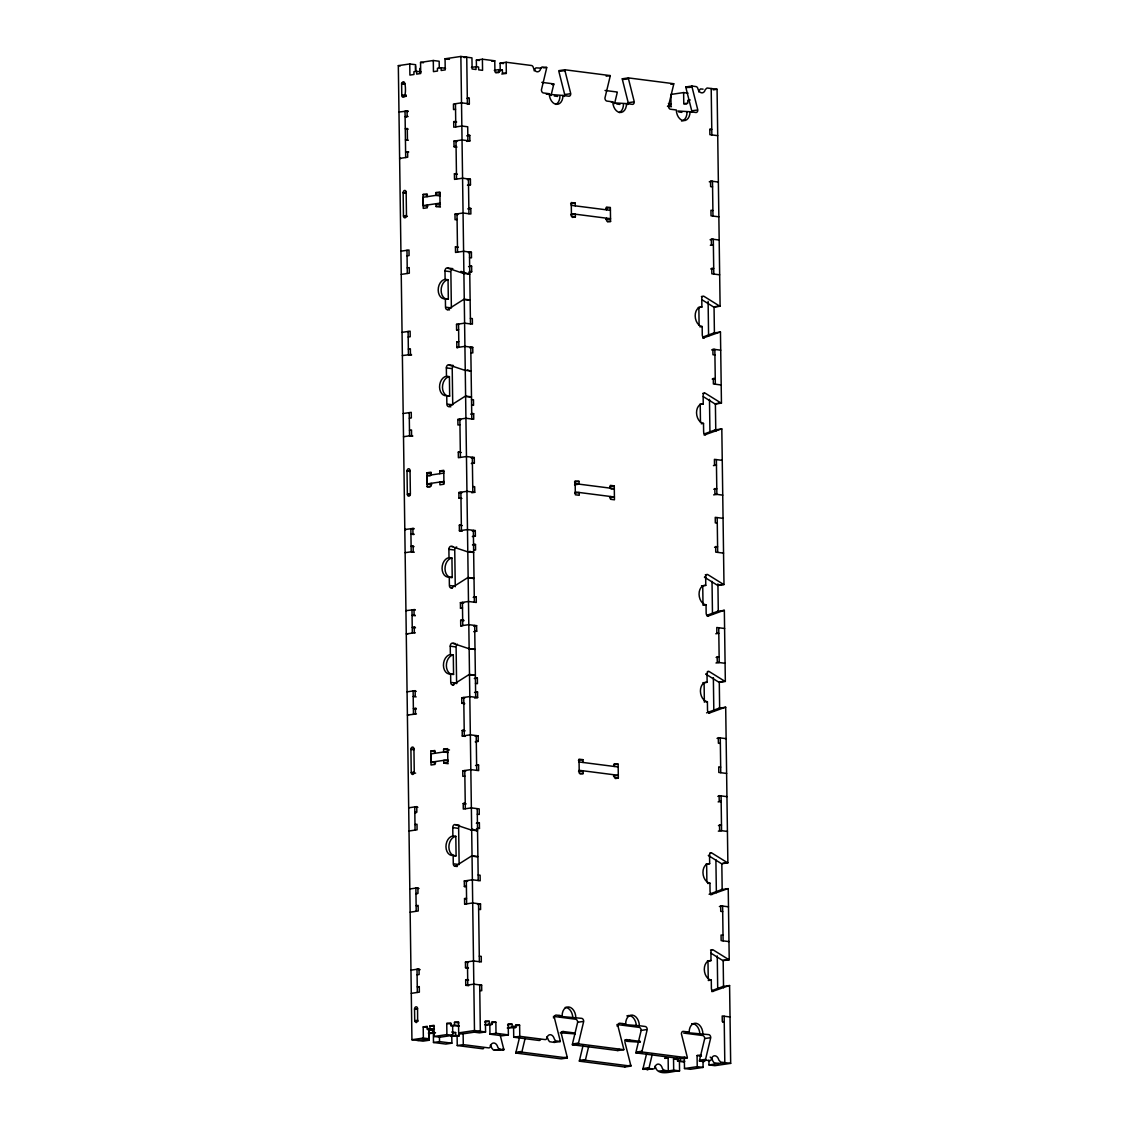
<?xml version="1.0" encoding="UTF-8"?>
<svg xmlns="http://www.w3.org/2000/svg" width="1129" height="1129" viewBox="0 0 1129 1129"><rect width="100%" height="100%" fill="white"/><g stroke="black" fill="none" stroke-linecap="round" stroke-linejoin="round"><path stroke-width="1.5" d="M401.614 83.405C405.89 76.377 406.017 93.34 404.803 94.907A2.103 1.496 -82.7 0 1 403.321 97.207A2.103 1.496 -82.7 0 1 401.783 95.344L401.614 83.405L404.549 83.786M417.631 1021.308L417.561 1008.691A2.103 1.496 -82.7 0 0 416.022 1006.828A2.103 1.496 -82.7 0 0 414.541 1009.128L414.738 1021.406L416.234 1022.592L417.631 1021.308L414.71 1021.068M551.051 95.513L553.647 84.675A2.808 1.933 81.6 0 0 553.718 83.885L541.807 82.361M614.571 103.656L617.168 92.804A2.808 1.933 81.6 0 0 617.238 92.028L605.031 90.461M691.456 112.321A2.808 1.933 81.6 0 0 691.752 110.84L685.924 87.737A2.822 1.948 81.6 0 1 685.839 86.933L691.894 86.044A2.822 1.948 81.6 0 0 691.978 86.848L697.807 109.95A2.808 1.933 81.6 0 1 695.887 112.491L690.017 111.729A9.836 6.774 81.6 0 1 683.313 120.605A9.836 6.774 81.6 0 1 676.327 109.979L670.457 109.231A2.808 1.933 81.6 0 1 668.467 106.197L673.66 84.506A2.808 1.933 81.6 0 0 673.731 83.715L628.359 77.901L622.305 78.79A2.822 1.948 81.6 0 0 622.404 79.609L628.218 102.711A2.808 1.933 81.6 0 1 627.682 104.602M575.183 1033.049L563.315 1031.525A2.808 1.933 81.6 0 0 561.409 1034.065L567.224 1057.167A2.808 1.933 81.6 0 1 567.322 1057.972L561.268 1058.861L515.897 1053.047A2.822 1.948 81.6 0 1 515.967 1052.256L519.495 1037.537M525.168 1038.2L522.021 1051.367A2.822 1.948 81.6 0 0 521.951 1052.157L515.897 1053.047M553.408 1016.382L575.649 1019.233A2.808 1.933 81.6 0 1 577.653 1022.267L572.459 1043.958A2.822 1.948 81.6 0 0 572.389 1044.748L617.761 1050.563L623.801 1049.674A2.808 1.933 81.6 0 0 623.716 1048.855L617.888 1025.753A2.808 1.933 81.6 0 1 619.807 1023.227L625.678 1023.975A9.836 6.774 81.6 0 1 632.381 1015.112A9.836 6.774 81.6 0 1 639.367 1025.739L645.238 1026.487A2.808 1.933 81.6 0 1 647.227 1029.521L642.034 1051.212A2.822 1.948 81.6 0 0 641.964 1051.988L635.909 1052.877A2.822 1.948 81.6 0 1 635.98 1052.101L641.173 1030.41A2.808 1.933 81.6 0 0 639.183 1027.376L616.942 1024.525M572.389 1044.748L578.429 1043.859A2.822 1.948 81.6 0 1 578.5 1043.069L583.707 1021.378A2.808 1.933 81.6 0 0 581.703 1018.344L559.123 1016.283A9.836 6.774 81.6 0 1 559.137 1015.408M640.411 1041.404L626.849 1039.668A2.808 1.933 81.6 0 0 624.93 1042.194L630.758 1065.296A2.808 1.933 81.6 0 1 630.843 1066.115L624.789 1067.004L579.417 1061.189A2.822 1.948 81.6 0 1 579.487 1060.399L583.058 1045.482M588.788 1045.948L585.542 1059.51A2.822 1.948 81.6 0 0 585.471 1060.3L579.417 1061.189M652.125 1069.107L642.951 1069.318A2.822 1.948 81.6 0 1 643.022 1068.542L646.55 1053.823M652.223 1054.486L649.076 1067.653A2.822 1.948 81.6 0 0 649.006 1068.429L642.951 1069.318M683.638 1033.063L702.704 1035.519A2.808 1.933 81.6 0 1 704.708 1038.553L699.514 1060.23A2.822 1.948 81.6 0 0 699.444 1061.02L703.565 1061.556A2.808 1.933 81.6 0 0 705.117 1060.625M699.444 1061.02L705.484 1060.131A2.822 1.948 81.6 0 1 705.554 1059.341L710.762 1037.65A2.808 1.933 81.6 0 0 708.758 1034.63L686.178 1032.555A9.836 6.774 81.6 0 1 686.192 1031.694M461.013 271.383L469.184 274.107A2.808 2.004 -82.7 0 0 469.763 274.149L463.327 273.359L446.971 267.912A2.808 2.004 -82.7 0 0 444.995 270.988L445.108 279.343A9.836 7.014 -82.7 0 0 438.193 290.111A9.836 7.014 -82.7 0 0 445.39 298.818L445.503 307.173A2.808 2.004 -82.7 0 0 447.564 309.656L463.68 299.425A2.822 2.018 -82.7 0 1 464.259 299.227L470.13 299.975A2.822 2.018 -82.7 0 0 469.551 300.187L464.668 299.552M467.279 369.917L470.539 371.018A2.808 2.004 -82.7 0 0 471.118 371.046L464.668 370.256L448.326 364.808A2.808 2.004 -82.7 0 0 446.35 367.885L446.463 376.239A9.836 7.014 -82.7 0 0 439.548 387.021A9.836 7.014 -82.7 0 0 446.745 395.714L446.858 404.069A2.808 2.004 -82.7 0 0 448.919 406.553L465.035 396.335A2.822 2.018 -82.7 0 1 465.614 396.124L471.485 396.886A2.822 2.018 -82.7 0 0 470.906 397.083L469.932 396.956M472.091 552.293L467.208 551.672L450.866 546.224A2.808 2.004 -82.7 0 0 448.89 549.301L449.003 557.641A9.836 7.014 -82.7 0 0 442.074 568.423A9.836 7.014 -82.7 0 0 449.271 577.131L449.384 585.471A2.808 2.004 -82.7 0 0 451.445 587.969L467.575 577.738A2.822 2.004 -82.7 0 1 468.14 577.54L474.011 578.288A2.822 2.004 -82.7 0 0 473.432 578.485L468.549 577.865M473.446 649.203L468.563 648.568L452.221 643.121A2.808 2.004 -82.7 0 0 450.231 646.197L450.358 654.552A9.836 7.014 -82.7 0 0 443.429 665.334A9.836 7.014 -82.7 0 0 450.626 674.027L450.739 682.382A2.808 2.004 -82.7 0 0 452.8 684.866L468.93 674.648A2.822 2.004 -82.7 0 1 469.495 674.436L475.365 675.198A2.822 2.004 -82.7 0 0 474.787 675.396L469.904 674.761M472.063 829.095L476.96 830.732A2.822 2.004 -82.7 0 0 477.539 830.761L471.089 829.984L454.747 824.523A2.808 2.004 -82.7 0 0 452.771 827.613L452.884 835.954A9.836 7.014 -82.7 0 0 445.955 846.736A9.836 7.014 -82.7 0 0 453.152 855.443L453.279 863.784A2.808 2.004 -82.7 0 0 455.326 866.282L471.456 856.05A2.808 2.004 -82.7 0 1 472.035 855.853L477.906 856.601A2.808 2.004 -82.7 0 0 477.327 856.798L472.43 856.177M702.901 337.063L713.853 332.984L720.457 332.053L721.445 403.109L715.405 403.999A2.822 1.948 81.6 0 1 714.84 403.815L703.311 396.646M702.76 338.135L719.907 332.095A2.808 1.933 81.6 0 1 720.457 332.053M704.256 433.959L715.207 429.881L721.812 428.949L723.985 584.526L717.931 585.415A2.822 1.948 81.6 0 1 717.367 585.231L704.411 577.159M704.115 435.046L721.248 428.992A2.808 1.933 81.6 0 1 721.812 428.949M706.796 615.376L717.734 611.297L724.338 610.366L725.34 681.422L719.286 682.311A2.822 1.948 81.6 0 1 718.721 682.128L705.752 674.069M707.403 616.335L723.788 610.408A2.808 1.933 81.6 0 1 724.338 610.366M706.585 712.851L719.088 708.193L725.693 707.262L727.866 862.838L721.812 863.727A2.822 1.948 81.6 0 1 721.262 863.53L708.292 855.472M708.758 713.246L725.143 707.304A2.808 1.933 81.6 0 1 725.693 707.262M709.111 894.267L721.614 889.61L728.233 888.664L729.221 959.735L723.167 960.624A2.822 1.948 81.6 0 1 722.616 960.44L711.087 953.271M710.536 894.761L727.669 888.721A2.808 1.933 81.6 0 1 728.233 888.664M712.032 990.585L722.969 986.506L729.588 985.575L730.675 1063.363L714.869 1065.677L708.998 1064.929L708.927 1060.159M711.891 991.657L729.024 985.617A2.808 1.933 81.6 0 1 729.588 985.575M429.443 1033.642L435.498 1032.753L432.859 1032.414L432.816 1029.634L428.907 1029.126L429.062 1040.261L423.008 1041.15L411.93 1039.724L398.325 65.637L409.756 63.958L415.627 64.706L415.712 71.071M409.756 63.958L409.912 75.093L413.948 74.5L413.92 71.72L416.629 71.325L416.672 74.105L420.708 73.512L420.552 62.377L433.296 60.5L439.167 61.248L439.252 67.613M433.296 60.5L433.451 71.635L437.487 71.042L437.445 68.262L441.143 67.712L441.185 70.492L445.221 69.899L445.066 58.779L460.872 56.45L471.95 57.875L472.105 68.996L476.015 69.504L475.986 66.724L471.442 67.387M464.16 57.579L466.743 57.198L467.392 103.586M476.452 66.456L476.353 60.105L482.408 59.216L494.77 60.797L494.925 71.931L498.835 72.425L498.792 69.645L494.262 70.308M491.75 61.234L494.77 60.797M500.232 71.099L500.119 63.139L506.173 62.25L531.491 65.496A2.808 1.933 81.6 0 1 533.071 66.823L533.932 69.123A5.617 3.867 81.6 0 0 537.686 71.79A5.617 3.867 81.6 0 0 540.735 68.53L541.976 66.964L546.676 67.444A2.808 1.933 81.6 0 1 546.605 68.234L541.412 89.925A2.808 1.933 81.6 0 0 543.402 92.959L549.273 93.707A9.836 6.774 81.6 0 0 556.258 104.32A9.836 6.774 81.6 0 0 562.962 95.457L568.833 96.205A2.808 1.933 81.6 0 0 570.752 93.679L564.923 70.577A2.822 1.948 81.6 0 1 564.839 69.772L558.784 70.661A2.822 1.948 81.6 0 0 558.869 71.466L564.698 94.568A2.808 1.933 81.6 0 1 564.147 96.459M404.648 83.306L401.614 83.744L404.549 84.125M499.357 70.548L502.377 70.097L502.419 72.891L506.328 73.385L506.173 62.25M495.814 72.877L498.835 72.425M501.798 74.048L506.328 73.385M541.638 68.177L535.936 67.853L534.68 69.419A5.617 3.867 81.6 0 1 534.158 70.817M543.656 67.881L546.676 67.444M559.885 71.31L564.923 70.577M404.619 96.544L406.13 96.318M551.7 84.181L553.718 83.885M606.174 76.179L610.21 75.587A2.808 1.933 81.6 0 1 610.14 76.363L604.932 98.054A2.808 1.933 81.6 0 0 606.936 101.088L612.807 101.85A9.836 6.774 81.6 0 0 619.779 112.463A9.836 6.774 81.6 0 0 626.496 103.6L632.353 104.348A2.808 1.933 81.6 0 0 634.272 101.822L628.458 78.72A2.822 1.948 81.6 0 1 628.359 77.901M552.631 84.816L553.647 84.675M467.251 98.562L469.269 98.265L469.339 103.84L467.321 104.136M398.974 112.025L408.021 110.967M623.406 79.453L628.458 78.72M549.273 93.707L546.253 94.144L562.962 95.457M408.105 116.527L405.113 116.696L406.581 116.894M455.537 109.287L453.519 109.584L453.449 104.023L461.521 102.838L469.339 103.84M564.698 94.568L569.736 93.82M670.711 84.167L673.731 83.715M467.9 140.702L467.702 126.773L461.846 126.025L453.773 127.21L453.689 121.65L455.707 121.353M686.94 87.596L691.978 86.848M611.283 102.062L612.807 101.85M688.027 93.142L683.624 92.578L670.88 94.441L671.035 105.576L668.354 105.971M713.203 89.84L717.07 89.276L720.104 306.213L714.05 307.102A2.822 1.948 81.6 0 1 713.486 306.919L701.956 299.75M628.218 102.711L633.27 101.963M614.331 102.866L626.496 103.6M690.242 99.959L687.787 100.326L687.815 103.106L683.779 103.699L683.624 92.578M466.757 135.819L469.777 135.381L469.862 140.942L466.827 141.393M667.465 106.338L668.467 106.197M456.977 147.066L454.041 146.699L453.971 141.125L462.029 139.94L469.862 140.942M408.599 151.78L405.593 151.949L408.529 152.33M691.752 110.84L696.791 110.106M677.866 111.009L690.017 111.729M454.041 146.699L456.06 146.403M710.254 129.567L711.778 129.341L709.816 129.087L709.887 134.661L717.719 135.663M467.448 185.227L470.468 184.775L470.398 179.215L462.565 178.213L454.507 179.398L454.422 173.824L456.441 173.527M467.364 179.652L470.398 179.215M406.158 192.311L403.138 192.749L403.462 215.949A2.103 1.496 -82.7 0 0 405.001 217.812A2.103 1.496 -82.7 0 0 406.482 215.498L406.158 192.311A2.103 1.496 -82.7 0 0 404.619 190.448A2.103 1.496 -82.7 0 0 403.138 192.749L406.073 193.13M427.242 205.012L427.284 207.792L423.248 208.385L423.05 194.47L427.087 193.878L427.129 196.672M440.268 195.952L435.865 195.388L435.836 192.593L439.873 192.001L440.056 205.915L436.02 206.508L435.992 203.728L440.395 204.293M439.887 194.795L423.079 197.265L423.192 205.605L427.891 206.212M423.192 205.605L440.014 203.135M406.482 215.498L403.462 215.949L407.371 216.443M467.773 208.879L470.807 208.442L470.878 214.002L463.059 213L454.987 214.185L455.058 219.746L457.076 219.449M709.266 181.769L712.498 181.289L712.978 216.076M570.625 203.728L575.169 203.051L575.211 205.831M605.836 208.23L610.366 207.567L610.563 221.482L607.543 221.919M570.78 214.849L575.324 214.185L575.367 216.966L572.332 217.417M605.68 219.407L610.535 218.701L571.415 213.691M400.922 251.188L408.994 249.989L409.065 255.563L407.047 255.86M469.537 257.581L471.485 257.835L471.414 252.275L463.596 251.273L455.523 252.459L455.439 246.884L457.457 246.588M468.394 252.713L471.414 252.275M407.216 267.912L409.234 267.615L409.319 273.19L401.247 274.375M468.577 266.627L471.612 266.19L471.682 271.75L468.662 272.202M710.085 239.743L713.302 239.277L713.796 274.065M710.353 245.289L713.387 244.838L711.425 244.584L711.355 239.023L719.173 240.025M710.691 268.942L713.711 268.49L711.764 268.25L711.834 273.811L719.653 274.813M402.051 332.349L410.123 331.164L410.208 336.738L408.19 337.035M457.584 330.035L456.596 329.922L456.525 324.348L464.598 323.162L472.416 324.164L472.345 318.604L470.384 318.35M456.596 329.922L458.614 329.626M701.419 296.504L702.182 296.391M457.824 347.661L456.85 347.549L456.765 341.974L458.783 341.678M698.244 307.455A9.836 6.774 81.6 0 1 698.865 307.497L701.885 307.046L701.772 298.705A2.808 1.933 81.6 0 1 703.692 296.165L719.54 306.03A2.822 1.948 81.6 0 0 720.104 306.213M714.996 306.693L719.54 306.03M402.376 355.55L411.422 354.492M456.85 347.549L464.922 346.363L472.741 347.365L472.825 352.925L470.864 352.671M469.72 347.803L472.741 347.365M699.895 326.874L702.167 326.535L702.28 334.89A2.808 1.933 81.6 0 0 704.27 337.924M711.623 349.905L714.84 349.44L715.334 384.227M403.194 413.524L411.252 412.339L411.337 417.913L409.319 418.21M470.638 414.131L473.672 413.694L473.743 419.254L465.924 418.252L457.852 419.438L457.937 425.012L459.955 424.716M712.23 379.104L715.25 378.652L713.302 378.413L713.373 383.973L721.191 384.975M409.488 430.262L411.506 429.966L411.577 435.54L412.565 435.667M403.505 436.725L411.577 435.54M702.774 393.4L704.284 393.188M699.599 404.365A9.836 6.774 81.6 0 1 700.22 404.394L703.24 403.956L703.127 395.602A2.808 1.933 81.6 0 1 705.046 393.075L720.895 402.926A2.822 1.948 81.6 0 0 721.445 403.109M716.351 403.589L720.895 402.926M471.329 463.539L474.363 463.088L474.279 457.527L466.46 456.525L458.388 457.711L458.303 452.136L460.322 451.84M701.25 423.77L703.508 423.431L703.635 431.786A2.808 1.933 81.6 0 0 705.625 434.82M471.259 457.965L474.279 457.527M410.053 470.624L407.019 471.061L407.343 494.262A2.103 1.496 -82.7 0 0 408.896 496.125A2.103 1.496 -82.7 0 0 410.377 493.81L410.053 470.624A2.103 1.496 -82.7 0 0 408.5 468.761A2.103 1.496 -82.7 0 0 407.019 471.061L409.954 471.442M430.064 487.079L427.129 486.698L426.945 472.783L430.982 472.19L431.01 474.97M439.76 473.686L439.717 470.906L443.753 470.313L443.951 484.228L439.915 484.821L439.873 482.041L444.276 482.605M431.772 484.524L427.087 483.918L426.96 475.577L443.782 473.107M427.087 483.918L443.895 481.448M427.129 486.698L431.165 486.105L431.137 483.325M410.377 493.81L407.343 494.262L410.279 494.629M461.888 498.439L458.953 498.058L458.868 492.498L466.94 491.313L474.759 492.315L474.688 486.74L472.726 486.5M471.739 492.752L474.759 492.315M458.953 498.058L460.971 497.762M574.52 482.027L579.05 481.363L579.092 484.143L574.562 484.821M713.429 465.614L716.463 465.162L714.502 464.922L714.431 459.348L722.25 460.35M609.716 486.543L614.261 485.879L614.458 499.794L610.535 499.286L610.507 496.506M574.675 493.161L579.205 492.498L579.248 495.278L575.338 494.784L575.141 480.869L579.05 481.363M611.071 489.125L614.303 488.659L575.183 483.649M609.575 497.72L614.416 497L575.296 491.99M413.849 528.428L404.803 529.487L405.974 529.642M462.34 531.138L459.404 530.757L459.334 525.197L461.352 524.9M713.768 489.266L716.788 488.829L714.84 488.575L714.911 494.135L722.729 495.137M413.934 534.003L410.942 534.172L413.877 534.539M459.404 530.757L467.477 529.572L475.295 530.574L475.38 536.148L472.345 536.585M713.641 494.869L716.873 494.389L716.379 459.602M472.275 531.025L475.295 530.574M405.128 552.688L413.2 551.502L413.129 545.928L411.111 546.224L414.033 546.605M472.472 544.94L475.492 544.503L475.577 550.063L473.615 549.809M714.572 547.255L717.607 546.803L715.645 546.549L715.73 552.123L723.548 553.125M473.206 597.354L476.226 596.916L476.297 602.477L468.479 601.475L460.406 602.66L460.491 608.221L461.465 608.348M405.946 610.662L414.992 609.604M415.063 615.178L412.071 615.347L415.331 615.757M460.491 608.221L462.509 607.924M705.3 574.816L706.825 574.59M704.905 577.131L705.653 577.018A2.808 1.933 81.6 0 1 707.573 574.478L723.421 584.342A2.822 1.948 81.6 0 0 723.985 584.526M415.232 627.23L412.24 627.399L415.5 627.823M461.719 625.974L460.731 625.847L460.66 620.287L463.652 620.117M701.504 585.81A9.836 6.774 81.6 0 1 702.746 585.81L705.78 585.358L705.653 577.018M718.877 585.005L723.421 584.342M415.317 632.804L406.271 633.863L407.724 634.046M460.731 625.847L468.803 624.662L476.621 625.664L476.706 631.238L473.686 631.675M473.601 626.115L476.621 625.664M703.776 605.172L706.048 604.848L706.161 613.188A2.808 1.933 81.6 0 0 708.165 616.222M715.786 633.764L718.806 633.313L716.859 633.059L716.774 627.498L724.592 628.5M474.335 678.529L477.355 678.092L477.44 683.652L475.478 683.398M407.075 691.837L415.147 690.652L415.218 696.226L413.2 696.522L416.135 696.889M474.533 692.444L477.553 692.006L477.638 697.567L474.603 698.018M716.111 657.417L719.145 656.965L717.183 656.725L717.268 662.286L725.086 663.287M464.753 703.692L461.817 703.311L461.733 697.75L469.805 696.565L477.638 697.567M715.984 663.005L719.215 662.54L718.736 627.752M416.361 708.405L413.369 708.575L416.305 708.956M461.817 703.311L463.836 703.014M416.446 713.965L407.4 715.038L408.571 715.179M707.417 671.6L708.165 671.487M706.26 674.027L707.008 673.914A2.808 1.933 81.6 0 1 708.927 671.388L724.776 681.239A2.822 1.948 81.6 0 0 725.34 681.422M702.859 682.706A9.836 6.774 81.6 0 1 704.101 682.706L707.135 682.269L707.008 673.914M720.231 681.902L724.776 681.239M465.204 736.39L462.269 736.023L462.198 730.449L464.217 730.153M462.269 736.023L470.341 734.838L478.16 735.84L478.244 741.4L475.224 741.852M705.893 701.97L707.403 701.744L707.516 710.099A2.808 1.933 81.6 0 0 709.506 713.133M475.14 736.277L478.16 735.84M413.934 748.936L410.914 749.374L411.238 772.575A2.103 1.496 -82.7 0 0 412.777 774.438A2.103 1.496 -82.7 0 0 414.258 772.123L413.934 748.936A2.103 1.496 -82.7 0 0 412.395 747.073A2.103 1.496 -82.7 0 0 410.914 749.374L413.849 749.755M435.018 761.638L435.06 764.418L431.024 765.01L430.826 751.095L434.863 750.503L434.905 753.283M448.044 752.563L443.641 751.999L443.598 749.219L447.634 748.626L447.832 762.541L443.796 763.133L443.753 760.353L448.157 760.918M447.663 751.406L430.855 753.89L430.968 762.23L435.667 762.837M430.968 762.23L447.776 759.761M414.258 772.123L411.238 772.575L415.627 773.139M475.549 765.504L478.569 765.053L478.654 770.627L470.835 769.625L462.763 770.811L462.834 776.371L464.852 776.075M717.042 738.38L720.274 737.914L720.754 772.702M578.401 760.339L582.945 759.676L582.987 762.456M613.611 764.855L618.142 764.192L618.339 778.107L615.319 778.544M578.556 771.474L583.1 770.811L583.143 773.591L580.108 774.042M613.456 776.032L618.297 775.313L579.191 770.303M408.698 807.799L416.756 806.614L416.841 812.188L414.823 812.485L416.291 812.668M477.313 814.207L479.26 814.461L479.19 808.886L471.357 807.884L463.299 809.07L463.215 803.509L465.233 803.213M414.992 824.537L417.01 824.241L417.081 829.815L409.023 831M476.353 823.253L479.373 822.801L479.458 828.376L476.438 828.813M717.846 796.368L721.078 795.889L721.558 830.676L718.34 831.156M718.129 801.9L721.163 801.463L719.201 801.209L719.117 795.649L726.949 796.651M718.467 825.567L721.487 825.116L719.526 824.862L719.61 830.436L727.429 831.438M409.827 888.975L417.899 887.789L417.97 893.364L415.952 893.66L416.94 893.773M465.36 886.66L464.372 886.533L464.301 880.973L472.374 879.787L480.192 880.789L480.107 875.215L478.16 874.975M464.372 886.533L466.39 886.237M709.943 853.016L710.706 852.903M708.786 855.429L709.548 855.33A2.808 1.933 81.6 0 1 711.468 852.79L727.316 862.641A2.822 1.948 81.6 0 0 727.866 862.838M465.6 904.287L464.626 904.16L464.541 898.599L466.559 898.303M706.02 864.08A9.836 6.774 81.6 0 1 706.641 864.122L709.661 863.671L709.548 855.33M722.772 863.318L727.316 862.641M410.152 912.176L418.224 910.99L418.139 905.416L416.121 905.712L417.109 905.839M464.626 904.16L472.684 902.974L480.517 903.976L480.587 909.551L478.64 909.297M477.482 904.428L480.517 903.976M707.657 883.485L709.929 883.16L710.056 891.501A2.808 1.933 81.6 0 0 712.046 894.535M719.385 906.531L722.616 906.051L723.096 940.852M410.956 970.15L419.028 968.964L419.113 974.525L417.095 974.821M468.436 968.089L465.515 967.708L465.43 962.148L473.503 960.962L481.321 961.964L481.25 956.39L479.289 956.15M465.515 967.708L467.519 967.412M468.69 985.716L465.755 985.335L465.67 979.774L467.688 979.478M411.281 993.337L419.353 992.151L419.282 986.591L417.264 986.887L418.732 987.071M465.755 985.335L473.827 984.149L481.646 985.151L481.73 990.726L479.769 990.472M710.55 950.025L712.06 949.799M479.627 985.448L481.646 985.151M707.375 960.977A9.836 6.774 81.6 0 1 707.982 961.019L711.016 960.581L710.903 952.227A2.808 1.933 81.6 0 1 712.808 949.687L728.657 959.551A2.822 1.948 81.6 0 0 729.221 959.735M724.126 960.214L728.657 959.551M417.561 1008.691L414.541 1009.128L416.008 1009.326M417.73 1020.291L414.696 1020.729L417.631 1021.11M708.264 980.508L711.284 980.057L711.397 988.411A2.808 1.933 81.6 0 0 713.401 991.445M429.091 1029.253L429.232 1038.807L423.361 1038.045L423.206 1026.91L427.242 1026.317L427.284 1029.112L433.155 1029.86M434.397 1029.267L430.008 1028.702L429.966 1025.922L434.002 1025.33L434.157 1036.464L440.014 1037.212L452.771 1035.335L452.63 1025.795M452.771 1035.335L446.901 1034.587L446.745 1023.453L450.781 1022.86L450.824 1025.64L459.15 1026.035M458.924 1025.668L454.521 1025.104L454.479 1022.324L458.515 1021.731L458.67 1032.866L464.541 1033.614L480.333 1031.285L479.698 984.897M427.284 1029.112L430.008 1028.702M450.824 1025.64L454.521 1025.104M428.286 1030.297L432.816 1029.634M484.764 1021.999L489.309 1021.322L489.351 1024.102L491.99 1024.44L491.948 1021.66L495.857 1022.168L496.012 1033.303L508.375 1034.884L508.219 1023.749L512.129 1024.243L512.171 1027.037L515.755 1027.489L515.713 1024.709L519.622 1025.203L519.777 1036.337L545.095 1039.583A2.808 1.933 81.6 0 0 546.648 1038.666L547.438 1036.563A5.617 3.867 81.6 0 1 551.135 1034.87A5.617 3.867 81.6 0 1 554.283 1038.906L555.581 1040.811L560.28 1041.531A2.808 1.933 81.6 0 0 560.182 1040.726L554.367 1017.624A2.808 1.933 81.6 0 1 556.287 1015.084L562.143 1015.846A9.836 6.774 81.6 0 1 568.861 1006.983A9.836 6.774 81.6 0 1 575.832 1017.596M491.313 1022.832L495.857 1022.168M428.328 1033.077L432.859 1032.414M484.807 1024.779L489.351 1024.102M485.936 1025.33L491.99 1024.44M559.123 1016.283L562.143 1015.846M553.351 1017.765L554.367 1017.624M452.616 1032.993L455.636 1032.555L455.679 1035.335L459.263 1035.787L459.221 1033.007L463.13 1033.515L463.285 1044.65L488.603 1047.881A2.808 1.933 81.6 0 0 490.155 1046.964L490.946 1044.861A5.617 3.867 81.6 0 1 494.643 1043.168A5.617 3.867 81.6 0 1 497.79 1047.218L499.089 1049.109L503.788 1049.829A2.808 1.933 81.6 0 0 503.703 1049.024L500.062 1034.587M507.584 1024.92L512.129 1024.243M411.93 1039.724L423.361 1038.045M434.157 1036.464L446.901 1034.587M458.67 1032.866L474.476 1030.537L485.555 1031.962L485.399 1020.828L489.309 1021.322M458.6 1034.178L463.13 1033.515M515.078 1025.88L519.622 1025.203M417.801 1040.486L429.232 1038.807M451.134 1035.999L455.679 1035.335M507.627 1027.7L512.171 1027.037M459.263 1035.787L450.824 1036.38M485.555 1031.962L479.5 1032.852L474.293 1032.174M515.755 1027.489L507.302 1028.067M433.338 1032.95L433.48 1042.49L439.52 1041.601L451.882 1043.182L451.769 1035.237M489.831 1024.638L489.958 1034.192L496.012 1033.303M577.653 1022.267L582.691 1021.533M451.882 1043.182L445.828 1044.071L433.48 1042.49M508.375 1034.884L502.32 1035.773L489.958 1034.192M457.104 1035.985L457.245 1045.539L463.285 1044.65M513.568 1026.092L513.723 1037.226L519.777 1036.337M561.311 1031.821L563.315 1031.525M622.672 1023.551A9.836 6.774 81.6 0 0 622.658 1024.426L625.678 1023.975M616.886 1025.908L617.888 1025.753M622.658 1024.426L639.367 1025.739M494.629 1050.041L499.667 1049.307M498.651 1049.772L500.669 1049.476M502.687 1049.18L503.703 1049.024M555.143 1041.46L554.127 1041.615A2.808 1.933 81.6 0 1 554.226 1042.42L560.28 1041.531M503.788 1049.829L493.613 1050.196L491.75 1048.107A5.617 3.867 81.6 0 0 490.282 1045.228M641.173 1030.41L646.225 1029.662M515.967 1052.256L521.005 1051.522M573.461 1043.817L578.5 1043.069M722.715 1022.013L724.239 1021.787L722.278 1021.533L722.193 1015.973L730.026 1016.975M624.831 1039.964L626.849 1039.668M640.341 1042.222L626.666 1041.305A9.836 6.774 81.6 0 1 626.75 1039.555M686.178 1032.555L689.198 1032.118A9.836 6.774 81.6 0 1 695.916 1023.255A9.836 6.774 81.6 0 1 702.901 1033.868M563.865 1057.661L567.224 1057.167M619.68 1049.448L617.662 1049.758A2.808 1.933 81.6 0 1 617.761 1050.563M704.708 1038.553L709.746 1037.805M579.487 1060.399L584.54 1059.665M636.996 1051.946L642.034 1051.212M665.164 1057.817L668.128 1057.915L668.312 1070.913L663.612 1070.179L662.314 1068.288A5.617 3.867 81.6 0 0 658.574 1064.111A5.617 3.867 81.6 0 0 654.947 1067.342A2.808 1.933 81.6 0 1 653.126 1068.965L649.006 1068.429M664.769 1058.409L668.128 1057.915M628.74 1065.593L630.758 1065.296M679.432 1061.331L679.559 1070.871L673.688 1070.123L673.533 1058.988L677.569 1058.395L677.612 1061.175L683.482 1061.923M682.198 1057.746L685.218 1057.294M703.014 1061.048L703.099 1067.413L697.228 1066.665L697.073 1055.53L701.109 1054.938M689.198 1032.118L683.341 1031.37A2.808 1.933 81.6 0 0 681.422 1033.896L687.236 1056.998A2.808 1.933 81.6 0 1 687.335 1057.802L681.281 1058.692L635.909 1052.877M677.612 1061.175L684.738 1061.345M643.022 1068.542L648.06 1067.794M700.516 1060.089L705.554 1059.341M659.153 1071.125L664.191 1070.377M662.257 1071.802L673.688 1070.123M684.329 1057.393L684.484 1068.528L697.228 1066.665M708.998 1064.929L724.804 1062.601L724.155 1016.227M679.559 1070.871C673.096 1070.8 660.719 1076.022 656.274 1069.177A5.617 3.867 81.6 0 0 654.806 1066.312M703.099 1067.413L690.355 1069.29L684.484 1068.528M564.839 69.772L610.21 75.587M691.894 86.044L696.014 86.58A2.808 1.933 81.6 0 1 697.877 88.669A5.617 3.867 81.6 0 0 701.617 92.846A5.617 3.867 81.6 0 0 705.258 89.614L707.079 87.991L717.07 89.276M476.353 60.105L479.444 60.5M500.119 63.139L503.506 63.577M622.305 78.79L625.551 79.213M685.839 86.933L689.96 87.469M703.085 89.149L700.46 88.937L699.204 90.503A5.617 3.867 81.6 0 1 698.682 91.901M445.066 58.779L449.469 59.343M475.986 66.724L478.611 67.063L478.654 69.843L482.563 70.337L482.408 59.216M498.792 69.645L502.377 70.097M420.552 62.377L423.488 62.758M441.143 67.712L445.546 68.276M398.325 65.637L400.287 65.891M683.779 103.699L686.714 104.08M416.629 71.325L421.032 71.875M668.424 103.572L671.36 103.953M668.467 106.352L671.402 106.733M554.297 96.007L557.698 96.445M616.773 104.023L619.948 104.418M678.712 111.954L681.888 112.364M467.307 98.025L469.269 98.265M406.271 95.09L401.783 95.344L406.172 95.909M408.162 111.531L405.029 111.136L405.678 157.524M453.689 121.65L456.624 122.017M467.829 135.127L469.777 135.381M408.204 129.143L405.283 128.762L407.287 128.466L407.442 139.601L405.438 139.897L408.359 140.278M453.971 141.125L456.906 141.506M718.369 182.037L710.536 181.035L710.621 186.61L712.568 186.85M400.795 158.568L399.624 158.413L407.696 157.227L407.611 151.653M454.422 173.824L457.358 174.205M712.907 210.516L710.945 210.262L711.03 215.822L718.848 216.824M468.521 184.535L470.468 184.775M575.169 203.051L571.26 202.557L571.457 216.472L575.367 216.966M610.366 207.567L606.456 207.059L606.499 209.839M571.302 205.337L610.408 210.347M435.836 192.593L440.225 193.158M423.05 194.47L427.454 195.035M610.563 221.482L606.654 220.974L606.612 218.193M468.845 208.188L470.807 208.442M436.02 206.508L440.423 207.073M454.987 214.185L457.922 214.566M455.439 246.884L458.374 247.265M469.65 265.936L471.612 266.19M447.959 268.039L452.842 268.66M469.735 271.496L471.682 271.75M444.995 270.988L449.892 271.609M445.108 279.343L448.044 279.71L448.326 299.199L445.39 298.818M446.477 307.3L451.374 307.921L450.866 271.736A2.808 2.004 -82.7 0 1 452.108 268.97M447.564 309.656L449.511 309.91M720.711 350.188L712.893 349.186L712.963 354.746L714.925 355M456.525 324.348L457.499 324.475M456.765 341.974L457.753 342.101M409.333 349.214L408.359 349.087L410.363 348.79L410.448 354.365M411.563 355.056L408.43 354.661L408.105 331.46M449.314 364.935L450.288 365.062M451.261 365.189L453.223 365.429M446.35 367.885L451.247 368.52M446.463 376.239L449.398 376.62L449.667 396.096L446.745 395.714M466.009 396.462L469.269 396.872M471.513 399.525L473.474 399.779L473.545 405.339L471.597 405.085M447.832 404.196L452.729 404.817L452.221 368.647A2.808 2.004 -82.7 0 1 453.463 365.867M448.919 406.553L450.866 406.807M471.71 413.44L473.672 413.694M457.852 419.438L460.787 419.819M412.692 436.231L409.559 435.836L409.234 412.635M458.303 452.136L461.239 452.517M472.402 462.834L474.363 463.088M614.261 485.879L610.352 485.371L610.38 488.151M439.717 470.906L444.12 471.47M426.945 472.783L431.334 473.347M426.96 475.577L430.093 475.972M723.054 518.338L715.236 517.336L715.32 522.896L717.268 523.15M458.868 492.498L461.803 492.879M459.334 525.197L462.269 525.578M473.418 535.894L475.38 536.148M413.99 529.007L410.857 528.598L411.182 551.799L414.315 552.194M473.545 544.249L475.492 544.503M451.84 546.337L452.814 546.464M448.89 549.301L453.773 549.922M449.003 557.641L451.939 558.022L452.207 577.498L449.271 577.131M450.372 585.598L455.255 586.233A2.808 2.004 -82.7 0 0 455.297 586.727M451.445 587.969L452.419 588.096M474.265 596.662L476.226 596.916M460.406 602.66L463.666 603.084M415.119 610.182L411.986 609.773L412.311 632.974M460.66 620.287L463.92 620.71M474.744 630.984L476.706 631.238M453.195 643.248L455.156 643.502M450.231 646.197L455.128 646.832M450.358 654.552L453.293 654.919L453.562 674.408L450.626 674.027M475.408 677.837L477.355 678.092M451.727 682.509L456.61 683.13A2.808 2.004 -82.7 0 0 456.652 683.638M452.8 684.866L453.773 684.993M475.591 691.752L477.553 692.006M416.248 691.357L413.129 690.948L413.454 714.149M461.733 697.75L464.668 698.131M726.13 738.662L718.312 737.66L718.397 743.221L720.344 743.475M462.198 730.449L465.134 730.83M720.683 767.127L718.721 766.887L718.806 772.448L726.624 773.45M476.283 741.146L478.244 741.4M582.945 759.676L579.036 759.168L579.219 773.083L583.143 773.591M618.142 764.192L614.232 763.684L614.275 766.464M579.064 761.962L618.184 766.972M443.598 749.219L449.469 749.966M430.826 751.095L435.229 751.66M618.339 778.107L614.43 777.599L614.388 774.819M476.621 764.813L478.569 765.053M443.796 763.133L448.199 763.698M462.763 770.811L465.698 771.178M463.215 803.509L466.15 803.89M417.871 807.32L414.752 806.91L415.063 830.111M477.426 822.561L479.373 822.801M455.721 824.65L458.981 825.073M477.496 828.121L479.458 828.376M452.771 827.613L457.654 828.234M452.884 835.954L455.82 836.335L456.088 855.81L453.152 855.443M454.253 863.911L459.136 864.546L458.642 828.361A2.808 2.004 -82.7 0 1 459.517 825.892M455.326 866.282L457.287 866.522M728.487 906.813L720.655 905.811L720.739 911.371L722.701 911.625M464.301 880.973L467.561 881.396M419.014 888.495L415.881 888.086L416.206 911.286M464.541 898.599L465.515 898.726M723.026 935.278L721.064 935.024L721.149 940.598L728.967 941.6M465.43 962.148L468.366 962.515M420.143 969.656L417.01 969.261L417.335 992.447M465.67 979.774L468.606 980.141M575.296 1033.896L560.21 1032.795M454.479 1022.324L458.882 1022.888M446.745 1023.453L451.148 1024.017M697.073 1055.53L701.476 1056.095M578.429 1043.859L623.801 1049.674M641.964 1051.988L687.335 1057.802M705.484 1060.131L709.619 1060.667A2.808 1.933 81.6 0 0 711.439 1059.044A5.617 3.867 81.6 0 1 715.066 1055.798A5.617 3.867 81.6 0 1 718.806 1059.99L720.683 1062.079L730.675 1063.363M429.966 1025.922L434.369 1026.487M681.761 1058.183L684.696 1058.55M513.723 1037.226L539.041 1040.472A2.808 1.933 81.6 0 0 540.593 1039.555M554.226 1042.42L549.527 1041.7L548.228 1039.795A5.617 3.867 81.6 0 0 546.761 1036.93M718.75 1063.49L714.05 1062.77L712.752 1060.879A5.617 3.867 81.6 0 0 710.183 1057.097M423.206 1026.91L427.609 1027.475M673.533 1058.988L677.936 1059.552M451.727 1032.047L455.636 1032.555M423.855 1039.597L429.062 1040.261M521.951 1052.157L567.322 1057.972M585.471 1060.3L630.843 1066.115M457.245 1045.539L482.549 1048.77A2.808 1.933 81.6 0 0 483.678 1048.404M469.805 551.333L473.079 552.42A2.808 2.004 -82.7 0 0 473.658 552.448L467.787 551.7A2.808 2.004 -82.7 0 1 467.208 551.672M711.199 88.514L711.849 134.901M717.197 517.576L717.677 552.377M714.05 307.314L714.417 333.351M715.391 403.589L715.786 431.363M717.917 583.891L718.298 611.664M719.286 681.902L719.639 707.939M721.826 863.939L722.179 889.977M723.167 960.144L723.548 987.762M708.109 301.358L708.589 336.075M709.478 399.356L709.943 432.351M712.018 581.393L712.484 614.388M713.359 677.668L713.824 710.663M715.899 859.705L716.365 892.7M717.254 955.938L717.705 988.736M698.865 307.497L699.105 325.35M700.22 404.394L700.46 422.26M702.746 585.81L703.014 605.285M704.101 682.706L704.369 702.196M706.641 864.122L706.881 881.975M707.982 961.019L708.236 978.871M680.293 1058L680.335 1060.78M468.436 178.961L468.93 213.748M469.452 252.021L470.468 323.91M470.779 347.111L471.795 419M472.317 457.273L472.811 492.061M473.347 530.334L474.349 602.223M474.674 625.424L475.676 697.313M476.212 735.586L476.692 770.373M477.228 808.646L478.23 880.535M478.555 903.736L479.373 961.71M460.872 56.45L474.476 1030.537M455.467 103.727L455.791 126.914M455.989 140.829L456.525 179.102M457.005 213.889L457.541 252.162M458.543 324.051L458.868 347.252M459.87 419.141L460.406 457.414M460.886 492.202L461.422 530.461M462.424 602.364L462.749 625.551M463.751 697.454L464.287 735.727M464.781 770.514L465.317 808.773M466.319 880.676L466.644 903.863M467.448 961.852L467.773 985.038M455.255 586.233L454.747 550.049A2.808 2.004 -82.7 0 1 456.723 546.972M456.61 683.13L456.102 646.945A2.808 2.004 -82.7 0 1 457.344 644.179M439.463 1036.831L439.52 1041.601M419.875 68.403L419.932 73.173M415.458 66.174L415.528 70.944M407.047 110.84L407.132 116.4M412.875 528.301L412.96 533.876M414.004 609.477L414.089 615.051M414.258 627.103L414.329 632.677M415.387 708.278L415.472 713.853M406.976 250.285L407.301 273.486M722.969 986.506A2.808 1.933 81.6 0 1 723.534 986.464M721.614 889.61A2.808 1.933 81.6 0 1 722.179 889.567M709.929 883.16A9.836 6.774 81.6 0 1 702.958 872.534A9.836 6.774 81.6 0 1 709.661 863.671M711.284 980.057A9.836 6.774 81.6 0 1 704.298 969.444A9.836 6.774 81.6 0 1 711.016 960.581M565.22 1007.378A9.836 6.774 81.6 0 1 572.812 1018.033M626.849 1015.917A9.836 6.774 81.6 0 1 636.347 1026.176M691.64 1023.707A9.836 6.774 81.6 0 1 699.867 1034.319M719.088 708.193A2.808 1.933 81.6 0 1 719.639 708.151M717.734 611.297A2.808 1.933 81.6 0 1 718.298 611.255M706.048 604.848A9.836 6.774 81.6 0 1 699.063 594.221A9.836 6.774 81.6 0 1 705.78 585.358M707.403 701.744A9.836 6.774 81.6 0 1 700.417 691.131A9.836 6.774 81.6 0 1 707.135 682.269M559.942 95.909A9.836 6.774 81.6 0 1 555.736 104.404M623.462 104.037A9.836 6.774 81.6 0 1 619.271 112.547M686.996 112.18A9.836 6.774 81.6 0 1 681.521 121.043M715.207 429.881A2.808 1.933 81.6 0 1 715.758 429.839M713.853 332.984A2.808 1.933 81.6 0 1 714.403 332.942M702.167 326.535A9.836 6.774 81.6 0 1 695.182 315.922A9.836 6.774 81.6 0 1 701.885 307.046M703.508 423.431A9.836 6.774 81.6 0 1 696.537 412.819A9.836 6.774 81.6 0 1 703.24 403.956M624.746 1066.397A2.808 1.933 81.6 0 1 624.789 1067.004M648.625 1068.937A2.808 1.933 81.6 0 1 647.072 1069.855M629.686 1040.867A9.836 6.774 81.6 0 1 629.7 1039.992M453.562 674.408A9.836 7.014 -82.7 0 1 446.364 665.701A9.836 7.014 -82.7 0 1 453.293 654.919M474.434 649.33A2.808 2.004 -82.7 0 0 475.013 649.358L469.142 648.611A2.808 2.004 -82.7 0 1 468.563 648.568M452.207 577.498A9.836 7.014 -82.7 0 1 445.009 568.804A9.836 7.014 -82.7 0 1 451.939 558.022M471.668 830.013A2.822 2.004 -82.7 0 1 471.089 829.984M456.088 855.81A9.836 7.014 -82.7 0 1 448.89 847.117A9.836 7.014 -82.7 0 1 455.82 836.335M449.667 396.096A9.836 7.014 -82.7 0 1 442.469 387.388A9.836 7.014 -82.7 0 1 449.398 376.62M465.247 370.298A2.808 2.004 -82.7 0 1 464.668 370.256M448.326 299.199A9.836 7.014 -82.7 0 1 441.129 290.492A9.836 7.014 -82.7 0 1 448.044 279.71M463.906 273.387A2.808 2.004 -82.7 0 1 463.327 273.359"/></g></svg>
